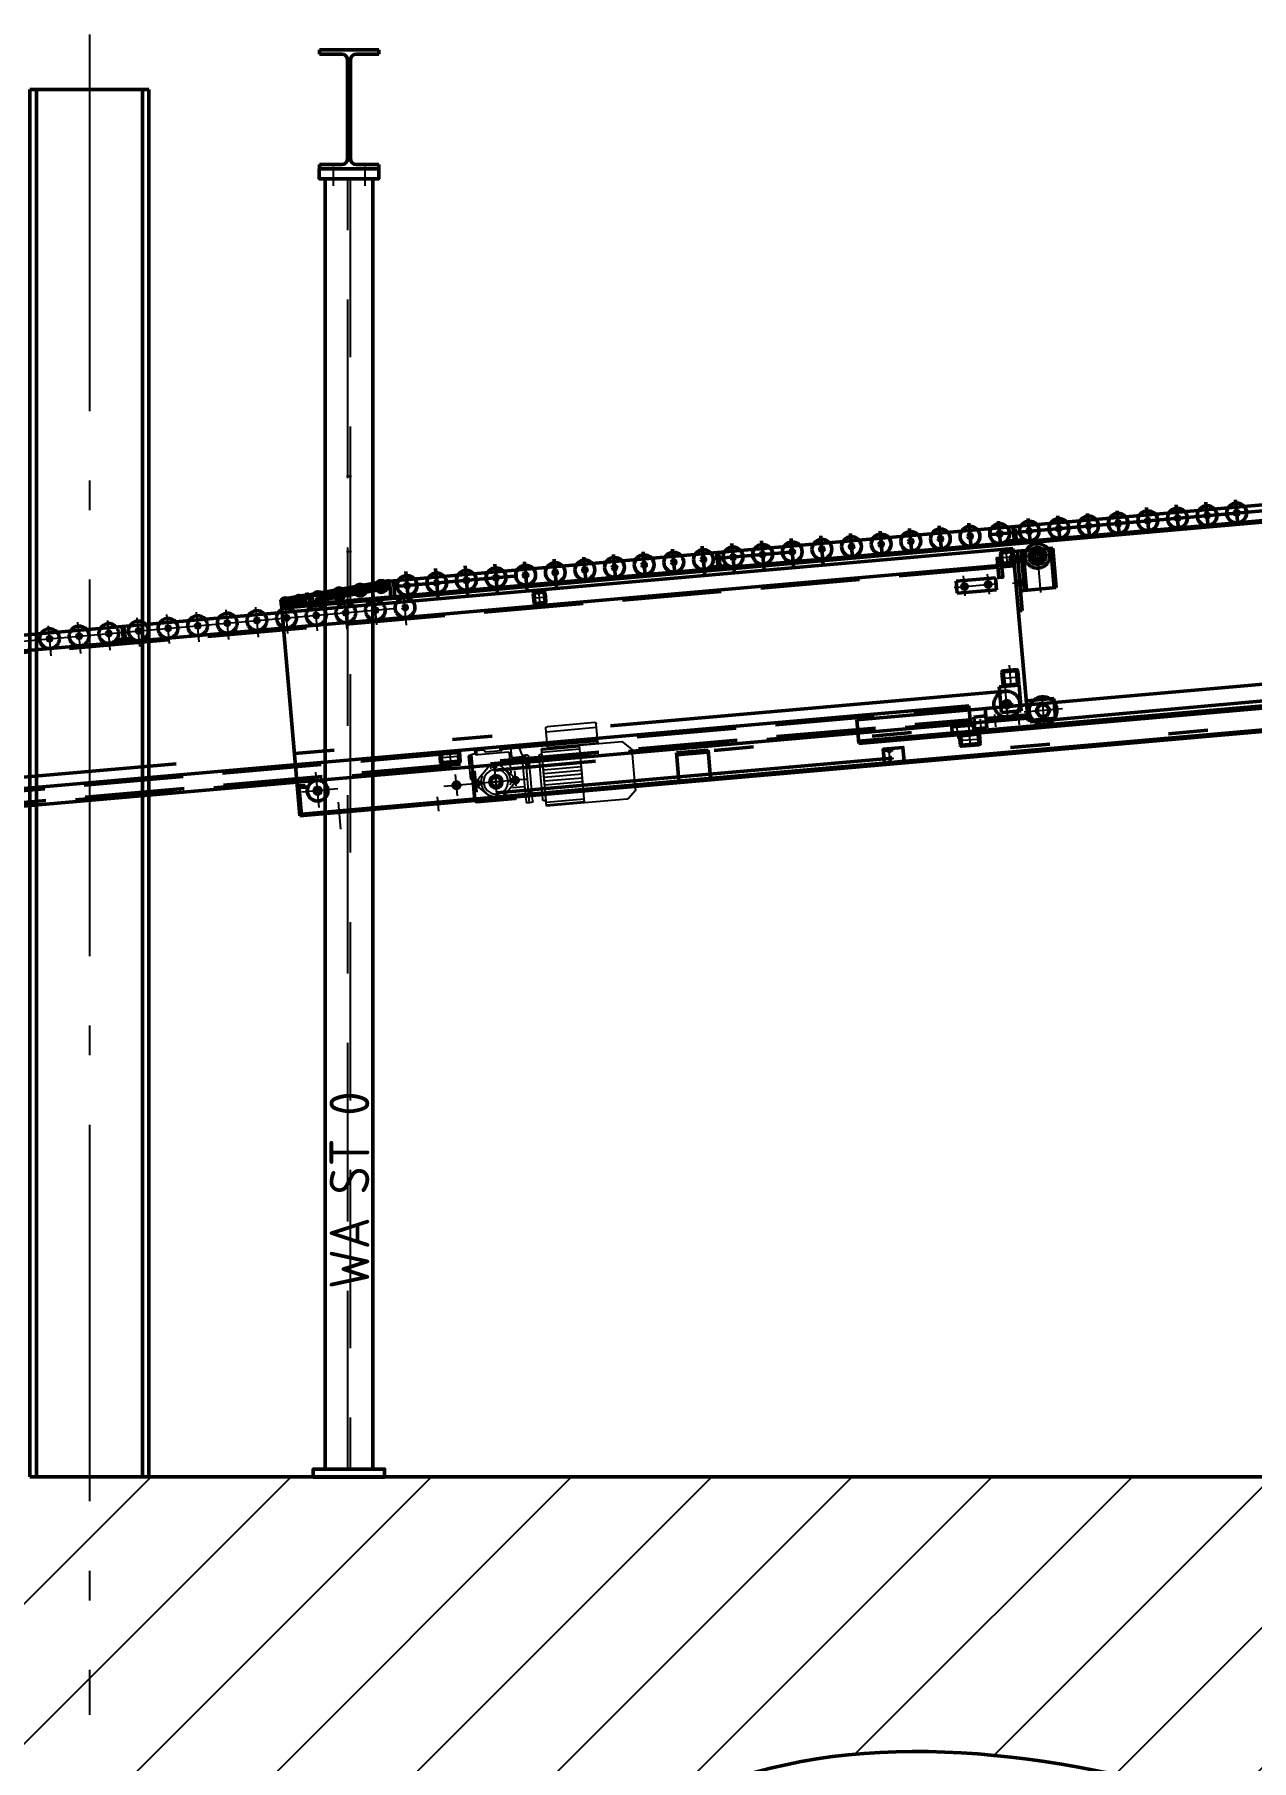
# Model space of a CAD drawing. Header units: millimetres. Extents: x 0 to 118800, y 79635 to 177025.
# Drawn here: x 60685 to 63754, y 97540 to 101894 of the extents above; entities that cross this region are included whole.
import ezdxf

# ---------------------------------------------------------------- set-up
doc = ezdxf.new("R2010")
doc.units = ezdxf.units.MM
doc.header["$LTSCALE"] = 200
for name, pattern in [('AM_DIN_F_W050', [6.25, 4.75, -1.5]), ('AM_DIN_F_W050x2', [3.125, 2.25, -0.875]), ('AM_DIN_G_W050', [13.75, 9.75, -1.5, 1, -1.5]), ('AM_DIN_G_W050x2', [6.875, 4.75, -0.875, 0.375, -0.875]), ('AM_ISO08W050x2', [9, 6, -0.75, 1.5, -0.75]), ('DASHDOTTED', [0.55, 0.25, -0.15, 0, -0.15]), ('DASHED', [0.4, 0.25, -0.15]), ('MITTELLINIE-KURZ', [11, 5, -2.5, 1, -2.5]), ('UMRISS-KURZ', [10.5, 5, -1.5, 0.5, -1.5, 0.5, -1.5]), ('VERDECKT-KURZ', [1.75, 1.25, -0.5])]:
    doc.linetypes.add(name, pattern=pattern)
for name, color, linetype, lineweight in [('AM_0', 7, 'Continuous', 50), ('AM_0N', 7, 'Continuous', 50), ('AM_3N', 6, 'AM_DIN_F_W050', 25), ('AM_7', 4, 'AM_DIN_G_W050', 25), ('AM_8', 1, 'Continuous', 25)]:
    doc.layers.add(name, color=color, linetype=linetype, lineweight=lineweight)
for name, color, linetype in [('DIN-SL35', 1, 'DASHED'), ('DIN-SP35', 1, 'DASHDOTTED'), ('DIN-VL70', 1, 'Continuous')]:
    doc.layers.add(name, color=color, linetype=linetype)
doc.styles.get("Standard").update_dxf_attribs({"font": 'ISOCP.SHX'})

# ---------------------------------------------------------------- blocks, each defined once
blk = doc.blocks.new('*U350')
at = {"layer": 'AM_0N'}
for p, q in [((60973.3, 101755.8), (60673.3, 101755.8)), ((60673.3, 101755.8), (60673.3, 98255.8)), ((60689.5, 101755.8), (60689.5, 98255.8)), ((60957.1, 101755.8), (60957.1, 98255.8)), ((60973.3, 98255.8), (60973.3, 101755.8)), ((60673.3, 98255.8), (60973.3, 98255.8))]:
    blk.add_line(p, q, dxfattribs=at)
blk = doc.blocks.new('*U865')
at = {"layer": 'AM_0N'}
for p, q in [((-59.8, 20), (-59.8, 3275)), ((-59.8, 3275), (60.2, 3275)), ((60.2, 3275), (60.2, 20)), ((60.2, 20), (-59.8, 20))]:
    blk.add_line(p, q, dxfattribs=at)
at = {"layer": 'AM_3N', "linetype": 'AM_DIN_F_W050x2'}
for p, q in [((-2.9, 20), (-2.9, 3275)), ((3.3, 3275), (3.3, 20))]:
    blk.add_line(p, q, dxfattribs=at)
blk = doc.blocks.new('WA ST0 seite')
at = {"layer": 'AM_0'}
for points in [[(-74.8, 3300), (75.2, 3300), (75.2, 3275), (-74.8, 3275)], [(-90, 0), (90, 0), (90, 20), (-90, 20)]]:
    blk.add_lwpolyline(points, close=True, dxfattribs=at)
at = {"layer": 'AM_7', "linetype": 'AM_DIN_G_W050x2'}
for p, q in [((-39.8, 3304.8), (-39.8, 3257.4)), ((40.2, 3304.8), (40.2, 3257.4)), ((6.3, 2523.8), (-5.9, 2523.8)), ((6.3, 2333.8), (-5.9, 2333.8))]:
    blk.add_line(p, q, dxfattribs=at)
at = {"layer": 'AM_0N'}
blk.add_blockref('*U865', (0, 0), dxfattribs=at)
at = {"layer": 'AM_0'}
blk.add_text('WA ST 0', height=100, rotation=90, dxfattribs=at).set_placement((51.2, 474.4))
blk = doc.blocks.new('*U366')
at = {"layer": 'AM_0N'}
for p, q in [((61403.2, 101855.3), (61553.2, 101855.3)), ((61403.2, 101844.6), (61403.2, 101855.3)), ((61459.6, 101844.6), (61403.2, 101844.6)), ((61553.2, 101844.6), (61496.7, 101844.6)), ((61553.2, 101855.3), (61553.2, 101844.6)), ((61474.6, 101581), (61474.6, 101829.6)), ((61481.7, 101829.6), (61481.7, 101581)), ((61403.2, 101566), (61459.6, 101566)), ((61403.2, 101555.3), (61403.2, 101566)), ((61403.2, 101555.3), (61553.2, 101555.3)), ((61496.7, 101566), (61553.2, 101566)), ((61553.2, 101566), (61553.2, 101555.3))]:
    blk.add_line(p, q, dxfattribs=at)
for centre, start, end in [((61459.6, 101829.6), 0, 90), ((61496.7, 101829.6), 90, 180), ((61459.6, 101581), 270, 0), ((61496.7, 101581), 180, 270)]:
    blk.add_arc(centre, 15, start, end, dxfattribs=at)
blk = doc.blocks.new('SA37TDT71D4B_2')
at = {"layer": 'DIN-SL35'}
for p, q in [((-88, 38.9), (-80, 38.9)), ((-88, 38.9), (-80, 38.9)), ((-88, 31.9), (-80, 31.9)), ((-88, 31.9), (-80, 31.9)), ((-80, 38.9), (-80, 38.9)), ((-80, 38.9), (-80, 38.9)), ((-80, 31.9), (-80, 31.9)), ((-80, 31.9), (-80, 31.9)), ((-88, -31.9), (-80, -31.9)), ((-88, -31.9), (-80, -31.9)), ((-88, -38.9), (-80, -38.9)), ((-88, -38.9), (-80, -38.9)), ((-80, -31.9), (-80, -31.9)), ((-80, -31.9), (-80, -31.9)), ((-80, -38.9), (-80, -38.9)), ((-80, -38.9), (-80, -38.9))]:
    blk.add_line(p, q, dxfattribs=at)
at = {"layer": 'DIN-SP35'}
for p, q in [((-88, 35.4), (-80, 35.4)), ((-88, 35.4), (-80, 35.4)), ((-80, 35.4), (-80, 35.4)), ((-80, 35.4), (-80, 35.4)), ((-43.5, 0), (-31.5, 0)), ((17, 0), (-17, 0)), ((0, 31.5), (0, 43.5)), ((0, 17), (0, -17)), ((31.5, 0), (43.5, 0)), ((-88, -35.4), (-80, -35.4)), ((-88, -35.4), (-80, -35.4)), ((-88, -35.4), (-80, -35.4)), ((-88, -35.4), (-80, -35.4)), ((-80, -35.4), (-80, -35.4)), ((-80, -35.4), (-80, -35.4)), ((-80, -35.4), (-80, -35.4)), ((-80, -35.4), (-80, -35.4)), ((0, -43.5), (0, -31.5))]:
    blk.add_line(p, q, dxfattribs=at)
blk.add_circle((0, 0), 37.5, dxfattribs=at)
for start, end in [(170.83, 189.17), (80.83, 99.17), (350.83, 9.17), (260.83, 279.17)]:
    blk.add_arc((0, 0), 37.5, start, end, dxfattribs=at)
at = {"layer": 'DIN-VL70'}
for p, q in [((-264.5, 77), (-264.5, 124)), ((-264.5, 114), (-137.5, 114)), ((-261.5, 127), (-140.5, 127)), ((-137.5, 77), (-137.5, 124)), ((-349, 0), (-349, 49.4)), ((-347.5, 53), (-329.5, 71)), ((-325.9, 72.5), (-218, 72.5)), ((-261.5, 74), (-140.5, 74)), ((-218, -72.5), (-218, 72.5)), ((-218, 72.5), (-218, 72.5)), ((-218, 72.5), (-217, 72.5)), ((-218, 0), (-218, 72.5)), ((-218, 69.5), (-122, 69.5)), ((-218, 63.5), (-122, 63.5)), ((-217, 72.5), (-217, 74)), ((-217, 74), (-145, 74)), ((-217, 72.5), (-145, 72.5)), ((-145, 72.5), (-145, 74)), ((-145, 72.5), (-122, 72.5)), ((-122, -72.5), (-122, 72.5)), ((-122, 0), (-122, 58.5)), ((-122, 58.5), (-117, 58.5)), ((-114, 43), (-114, 55.5)), ((-88, 43), (-88, 57)), ((-85, 60), (-80, 60)), ((-80, -60), (-80, 60)), ((-80, 60), (-73.9, 60)), ((-80, 40), (-80, 60)), ((-80, 60), (-80, 60)), ((-80, 60), (-80, 60)), ((-76, 47.9), (-76, 60)), ((-75.3, 46.1), (-72.7, 43.6)), ((-72, 56.6), (-47.5, 56.6)), ((-71.5, 61.9), (-66.1, 82)), ((-66.1, 82), (-21.5, 82)), ((-64.7, 80), (-47, 80)), ((-45, 59.1), (-45, 82)), ((-40, 18.6), (-40, 69.5)), ((-37.5, 72), (39, 72)), ((-21.5, 79.5), (-21.5, 82)), ((-19, 77), (19, 77)), ((21.5, 79.5), (21.5, 82)), ((21.5, 82), (45.9, 82)), ((39, 72), (43.4, 72)), ((41.5, 74.5), (41.5, 82)), ((45.9, 77.5), (45.9, 82)), ((45.9, 74.5), (45.9, 77.5)), ((47.7, 75.1), (63, 71)), ((54.7, -40.2), (54.8, 73.2)), ((56.9, 34.8), (56.9, 47.2)), ((57.6, 49), (58.3, 49.6)), ((59, 51.4), (59, 72.1)), ((63, 11), (63, 71)), ((-349, -49.4), (-349, 0)), ((-218, 28.5), (-122, 28.5)), ((-218, 19), (-122, 19)), ((-218, 9.5), (-122, 9.5)), ((-218, 0), (-122, 0)), ((-218, -72.5), (-218, 0)), ((-122, -58.5), (-122, 0)), ((-114, 0), (-114, 43)), ((-114, -43), (-114, 0)), ((-111, 40), (-91, 40)), ((-88, 0), (-88, 43)), ((-88, -43), (-88, 0)), ((-80, 0), (-80, 40)), ((-80, -40), (-80, 0)), ((-72, -44.5), (-72, 41.8)), ((-43.4, 11.1), (-11.1, 43.4)), ((11.1, 43.4), (43.4, 11.1)), ((57.6, 33), (58.3, 32.4)), ((59, 8.5), (59, 30.6)), ((59, -43), (59, 8.5)), ((61.5, 11), (63, 11)), ((-218, -9.5), (-122, -9.5)), ((-218, -19), (-122, -19)), ((-218, -28.5), (-122, -28.5)), ((-114, -55.5), (-114, -43)), ((-111, -40), (-91, -40)), ((-88, -57), (-88, -43)), ((-80, -60), (-80, -40)), ((-70.8, -45.8), (-64.2, -42)), ((-69.5, -18.6), (-40, -18.6)), ((-69.5, -42), (-64.2, -42)), ((-64.2, -42), (-52, -42)), ((-52, -42), (-45, -49)), ((-50.2, -37.7), (-44, -44)), ((-43.4, -11.1), (-11.1, -43.4)), ((-3, -9.5), (-3, -12.8)), ((-3, -12.8), (3, -12.8)), ((3, -12.8), (3, -9.5)), ((11.1, -43.4), (43.4, -11.1)), ((52, -44), (54, -42)), ((53, -49), (59, -43)), ((-347.5, -53), (-329.5, -71)), ((-325.9, -72.5), (-218, -72.5)), ((-218, -63.5), (-122, -63.5)), ((-218, -69.5), (-122, -69.5)), ((-218, -72.5), (-122, -72.5)), ((-122, -58.5), (-117, -58.5)), ((-85, -60), (-80, -60)), ((-80, -60), (-74.5, -60)), ((-72, -47.9), (-72, -44.5)), ((-72, -57.5), (-72, -47.9)), ((-45, -49), (53, -49)), ((-42.2, -44.7), (50.2, -44.8))]:
    blk.add_line(p, q, dxfattribs=at)
for centre, radius in [((-37.5, 0), 2.4), ((0, 0), 31), ((0, 0), 17.5), ((0, 37.5), 2.4), ((37.5, 0), 2.4), ((0, -37.5), 2.4)]:
    blk.add_circle(centre, radius, dxfattribs=at)
for centre, radius, start, end in [((-261.5, 124), 3, 90, 180), ((-140.5, 124), 3, 0, 90), ((-344, 49.4), 5, 135, 180), ((-325.9, 67.5), 5, 90, 135), ((-261.5, 77), 3, 180, 270), ((-140.5, 77), 3, 270, 0), ((-117, 55.5), 3, 0, 90), ((-85, 57), 3, 90, 180), ((-73.5, 47.9), 2.5, 180, 225), ((-73.9, 62.5), 2.5, 270, 345), ((-74.5, 41.8), 2.5, 0, 45), ((-64.7, 77.5), 2.5, 90, 165), ((-47.5, 59.1), 2.5, 270, 0), ((-47, 82), 2, 270, 0), ((-37.5, 69.5), 2.5, 90, 180), ((-19, 79.5), 2.5, 180, 270), ((0, 0), 44.8, 75.65, 104.35), ((19, 79.5), 2.5, 270, 0), ((39, 74.5), 2.5, 270, 0), ((43.4, 74.5), 2.5, 270, 0), ((48.4, 77.5), 2.5, 180, 255), ((59.4, 47.2), 2.5, 135, 180), ((56.5, 51.4), 2.5, 315, 0), ((-111, 43), 3, 180, 270), ((-91, 43), 3, 270, 0), ((0, 0), 44.8, 165.65, 194.35), ((-37.5, 0), 3, 195, 105), ((0, 0), 10, 287.46, 252.54), ((0, 37.5), 3, 105, 15), ((37.5, 0), 3, 15, 285), ((0, 0), 44.8, 345.65, 14.35), ((59.4, 34.8), 2.5, 180, 225), ((56.5, 30.6), 2.5, 0, 45), ((61.5, 8.5), 2.5, 90, 180), ((-111, -43), 3, 90, 180), ((-91, -43), 3, 0, 90), ((-69.5, -44.5), 2.5, 90, 180), ((0, 0), 44.8, 255.65, 284.35), ((0, -37.5), 3, 285, 195), ((52.3, -40.2), 2.5, 315, 0), ((-344, -49.4), 5, 180, 225), ((-325.9, -67.5), 5, 225, 270), ((-117, -55.5), 3, 270, 0), ((-85, -57), 3, 180, 270), ((-74.5, -57.5), 2.5, 270, 0), ((-69.5, -47.9), 2.5, 120, 180), ((-42.2, -42.3), 2.5, 225, 270), ((50.2, -42.2), 2.5, 270, 315)]:
    blk.add_arc(centre, radius, start, end, dxfattribs=at)
blk = doc.blocks.new('TRA03 se')
at = {"color": 7, "linetype": 'Continuous'}
for p, q in [((5, 570), (4728, 570)), ((4718, 570), (4718, 530)), ((4728, 571.2), (4728, 530)), ((4728, 571.2), (5005, 547)), ((0, 530), (3348.3, 530)), ((5005, 526), (5, 526)), ((3142, 535), (3130, 535)), ((3130, 535), (3130, 530)), ((3145, 565), (3150, 565)), ((3145, 538), (3145, 565)), ((3150, 565), (3150, 538)), ((3153, 535), (3164.7, 535)), ((3165, 535), (3165, 530)), ((5005, 530), (3348.3, 530)), ((3880, 535), (3880, 530)), ((3892, 535), (3880, 535)), ((3895, 538), (3895, 565)), ((3900, 565), (3900, 538)), ((3903, 535), (3914.7, 535)), ((3915, 535), (3915, 530)), ((4933.3, 532.8), (4933.3, 552.8)), ((4943.3, 552.8), (4933.3, 552.8)), ((4943.3, 532.8), (4933.3, 532.8)), ((4943.3, 532.8), (4943.3, 552.8)), ((5005, 547), (5005, 530)), ((5005, 0), (5005, 534.1)), ((3055, 507), (3055, 407)), ((3055, 507), (3145, 507)), ((3086, 496.2), (3095, 501.4)), ((3086, 485.8), (3086, 496.2)), ((3095, 480.6), (3086, 485.8)), ((3095, 501.4), (3104, 496.2)), ((3104, 485.8), (3095, 480.6)), ((3104, 496.2), (3104, 485.8)), ((3127.9, 491.9), (3129, 493)), ((3127.9, 482), (3127.9, 491.9)), ((3129, 481), (3127.9, 482)), ((3129, 481), (3129, 493)), ((3129, 493), (3154.4, 493)), ((3154.4, 481), (3129, 481)), ((3135, 507), (3135, 407)), ((3155, 507), (3145, 507)), ((3145, 357), (3145, 507)), ((3150.5, 481), (3150.5, 493)), ((3155, 85), (3155, 515)), ((3155, 515), (7751.7, 515)), ((3161.6, 497.4), (3155, 497.4)), ((3155, 493.6), (3155, 497.4)), ((3155, 493.6), (3155, 480.4)), ((3161.6, 492.2), (3155, 492.2)), ((3161.6, 481.8), (3155, 481.8)), ((3155, 476.6), (3155, 480.4)), ((3157, 504.6), (3157, 482.6)), ((3159, 504.6), (3159, 482.6)), ((3183, 508.6), (3161, 508.6)), ((3183, 506.6), (3161, 506.6)), ((3161, 480.6), (3183, 480.6)), ((3162.5, 479.2), (3162.5, 494.8)), ((3185, 482.6), (3185, 504.6)), ((3187, 482.6), (3187, 504.6)), ((4340, 506), (4340, 484)), ((4342, 506), (4342, 484)), ((4366, 510), (4344, 510)), ((4366, 508), (4344, 508)), ((4344, 482), (4366, 482)), ((4344, 480), (4366, 480)), ((4368, 484), (4368, 506)), ((4370, 484), (4370, 506)), ((5401, 482.9), (5390, 482.9)), ((5390, 482.9), (5390, 477.9)), ((5405, 486.9), (5405, 512.9)), ((5410, 512.9), (5405, 512.9)), ((5410, 486.9), (5410, 512.9)), ((5425, 482.9), (5414, 482.9)), ((5425, 482.9), (5425, 477.9)), ((3161.6, 476.6), (3155, 476.6)), ((3155, 475), (8015, 475)), ((3161, 478.6), (3183, 478.6)), ((3205, 445), (3205, 415)), ((3305, 445), (3205, 445)), ((3305, 445), (3305, 415)), ((5425, 477.9), (5390, 477.9)), ((3055, 407), (3145, 407)), ((3130, 434), (3135, 434)), ((3130, 420), (3135, 420)), ((3135, 432), (3155, 432)), ((3135, 422), (3155, 422)), ((3305, 415), (3205, 415)), ((3155, 357), (3145, 357)), ((3169.6, 206.8), (3169.6, 173.2)), ((3206.4, 210), (3172.8, 210)), ((3172.8, 205.2), (3172.8, 174.8)), ((3204.8, 206.8), (3174.4, 206.8)), ((3206.4, 174.8), (3206.4, 205.2)), ((3209.6, 173.2), (3209.6, 206.8)), ((3169.6, 170), (3219.6, 170)), ((3169.6, 105), (3169.6, 170)), ((3174.4, 173.2), (3204.8, 173.2)), ((3219.6, 105), (3219.6, 170)), ((95, 119), (3585, 119)), ((3085, 129), (3085, 79)), ((3155, 129), (3085, 129)), ((3106.3, 116), (3097.7, 101)), ((3097.7, 101), (3106.3, 86)), ((3123.7, 116), (3106.3, 116)), ((3132.3, 101), (3123.7, 116)), ((3123.7, 86), (3132.3, 101)), ((3260, 119), (3155, 119)), ((3260, 89), (3155, 89)), ((3169.6, 105), (3219.6, 105)), ((3260, 89), (3260, 119)), ((3290, 100), (3260, 100)), ((3260, 89), (3260, 70)), ((3290, 100), (3290, 70)), ((3300, 85), (3300, 129)), ((3300, 129), (6031.8, 129)), ((3585, 119), (3585, 59)), ((4590, 125.8), (4590, 102.2)), ((4593.2, 124.2), (4593.2, 103.8)), ((4593.2, 99), (4636.8, 99)), ((4635.2, 125.8), (4594.8, 125.8)), ((4594.8, 102.2), (4635.2, 102.2)), ((4636.8, 103.8), (4636.8, 124.2)), ((4640, 102.2), (4640, 125.8)), ((95, 65), (3585, 65)), ((95, 59), (3585, 59)), ((3155, 79), (3085, 79)), ((3106.3, 86), (3123.7, 86)), ((3155, 85), (3155, 79)), ((7032.3, 85), (3155, 85)), ((3290, 70), (3260, 70)), ((3280, 55.8), (3280, 32.2)), ((3283.2, 54.2), (3283.2, 33.8)), ((3325.2, 55.8), (3284.8, 55.8)), ((3293, 80), (3348, 80)), ((3293, 80), (3293, 65)), ((3326.8, 33.8), (3326.8, 54.2)), ((3330, 32.2), (3330, 55.8)), ((3965, 75), (4045, 75)), ((3965, 5), (3965, 75)), ((3965, 70), (4045, 70)), ((4045, 5), (4045, 75)), ((5000, 75), (4985, 75)), ((4985, 75), (4985, 71)), ((4999, 71), (4985, 71)), ((5001, 69), (5001, 0)), ((0, 0), (5005, 0)), ((5, 4), (5001, 4)), ((3283.2, 29), (3326.8, 29)), ((3284.8, 32.2), (3325.2, 32.2)), ((3975, 0), (3975, 4)), ((4035, 0), (4035, 4)), ((4941, 4), (4941, 0))]:
    blk.add_line(p, q, dxfattribs=at)
at = {"color": 4, "linetype": 'MITTELLINIE-KURZ'}
for p, q in [((2585, 588.6), (2585, 526)), ((2660, 588.6), (2660, 526)), ((2735, 588.6), (2735, 526)), ((2810, 588.6), (2810, 526)), ((2885, 586.7), (2885, 526)), ((2960, 586.7), (2960, 526)), ((3035, 586.7), (3035, 526)), ((3110, 586.7), (3110, 526)), ((3185, 586.7), (3185, 526)), ((3260, 588), (3260, 526)), ((3335, 588), (3335, 526)), ((3410, 588), (3410, 526)), ((3485, 588), (3485, 526)), ((3560, 588), (3560, 526)), ((3635, 589.1), (3635, 515)), ((3710, 589.1), (3710, 515)), ((3785, 589.1), (3785, 515)), ((3860, 589.1), (3860, 515)), ((3935, 589.1), (3935, 515)), ((4010, 587.8), (4010, 526)), ((4085, 587.8), (4085, 526)), ((4160, 587.8), (4160, 526)), ((4235, 587.8), (4235, 526)), ((4310, 589.1), (4310, 515)), ((4385, 589.1), (4385, 515)), ((4460, 589.1), (4460, 515)), ((4535, 591.5), (4535, 515)), ((4610, 591.5), (4610, 515)), ((4685, 590.2), (4685, 515)), ((4748.7, 543.3), (4751.3, 573.2)), ((4802.5, 538.6), (4805.1, 568.5)), ((5, 555), (4714.5, 555)), ((3147.5, 530), (3147.5, 565)), ((3897.5, 530), (3897.5, 565)), ((4733.6, 559.7), (4909.6, 544.3)), ((4856.3, 533.9), (4858.9, 563.8)), ((4910.1, 529.2), (4912.7, 559.1)), ((4923.7, 547), (5005, 539.9)), ((4938.3, 543.5), (4938.3, 559.4)), ((4959.2, 532.2), (4961, 553.8)), ((4994, 529.1), (4995.9, 550.8))]:
    blk.add_line(p, q, dxfattribs=at)
at = {"color": 6, "linetype": 'VERDECKT-KURZ'}
for p, q in [((4728, 567.7), (4933.3, 549.7)), ((4728, 552.6), (4933.3, 534.7)), ((4943.3, 552.8), (5000.7, 547.8)), ((4943.3, 537.8), (4999.4, 532.9)), ((5004.8, 537.4), (5005.2, 542.4)), ((3060, 507), (3060, 407)), ((3130, 507), (3130, 407)), ((3155, 471), (3187, 471)), ((3197, 471), (8015, 471)), ((3260, 94), (3155, 94)), ((7640, 124), (3300, 124)), ((7640, 94), (3300, 94)), ((8015, 89), (3300, 89))]:
    blk.add_line(p, q, dxfattribs=at)
at = {"color": 7, "linetype": 'VERDECKT-KURZ'}
for p, q in [((3130, 494), (3135, 494)), ((3130, 480), (3135, 480)), ((3135, 493), (3145, 493)), ((3135, 492), (3145, 492)), ((3135, 482), (3145, 482)), ((3135, 481), (3145, 481))]:
    blk.add_line(p, q, dxfattribs=at)
at = {"color": 2, "linetype": 'UMRISS-KURZ'}
for p, q in [((3204.6, 157.7), (7320, 157.7)), ((50, 82.6), (4505, 72)), ((4505, 14), (50, 17.4))]:
    blk.add_line(p, q, dxfattribs=at)
at = {"linetype": 'Continuous'}
blk.add_lwpolyline([(3187, 493.6), (3197, 493.6), (3197, 445), (3187, 445)], close=True, dxfattribs=at)
blk.add_lwpolyline([(3475, 4), (3525, 4), (3525, 39), (3475, 39)], close=True)
at = {"color": 7, "linetype": 'Continuous'}
for centre, radius in [((2585, 555), 25), ((2660, 555), 25), ((2735, 555), 25), ((2810, 555), 25), ((2885, 555), 25), ((2960, 555), 25), ((3035, 555), 25), ((3110, 555), 25), ((3185, 555), 25), ((3260, 555), 25), ((3335, 555), 25), ((3410, 555), 25), ((3485, 555), 25), ((3560, 555), 25), ((3635, 555), 25), ((3710, 555), 25), ((3785, 555), 25), ((3860, 555), 25), ((3935, 555), 25), ((4010, 555), 25), ((4085, 555), 25), ((4160, 555), 25), ((4235, 555), 25), ((4310, 555), 25), ((4385, 555), 25), ((4460, 555), 25), ((4535, 555), 25), ((4610, 555), 25), ((4685, 555), 25), ((4750, 558.3), 15), ((4803.8, 553.6), 15), ((2585, 555), 5.5), ((2660, 555), 5.5), ((2735, 555), 5.5), ((2810, 555), 5.5), ((2885, 555), 5.5), ((2960, 555), 5.5), ((3035, 555), 5.5), ((3110, 555), 5.5), ((3185, 555), 5.5), ((3260, 555), 5.5), ((3335, 555), 5.5), ((3410, 555), 5.5), ((3485, 555), 5.5), ((3560, 555), 5.5), ((3635, 555), 5.5), ((3710, 555), 5.5), ((3785, 555), 5.5), ((3860, 555), 5.5), ((3935, 555), 5.5), ((4010, 555), 5.5), ((4085, 555), 5.5), ((4160, 555), 5.5), ((4235, 555), 5.5), ((4310, 555), 5.5), ((4385, 555), 5.5), ((4460, 555), 5.5), ((4535, 555), 5.5), ((4610, 555), 5), ((4685, 555), 5.5), ((4685, 555), 5), ((4750, 558.3), 4.25), ((4803.8, 553.6), 4.25), ((4857.6, 548.8), 15), ((4857.6, 548.8), 4.25), ((4911.4, 544.1), 15), ((4911.4, 544.1), 4.25), ((4960.2, 543.8), 10), ((4960.2, 543.8), 4.25), ((4995, 540.8), 10), ((4995, 540.8), 4.25), ((3095, 491), 13), ((3095, 491), 9), ((4695, 500), 5.5), ((4770, 500), 5.5), ((4845, 500), 5.5), ((4920, 500), 5.5), ((4995, 500), 5.5), ((5070, 500), 5.5), ((5145, 500), 5.5), ((5220, 500), 5.5), ((5295, 500), 5.5), ((5370, 500), 5.5), ((5445, 500), 5.5), ((5520, 500), 5.5), ((5595, 500), 5.5), ((3225, 430), 6.5), ((3225, 430), 6), ((3285, 430), 6.5), ((3285, 430), 6), ((3204.6, 125), 9), ((3115, 101), 15), ((4455.5, 42.3), 6.5), ((4505, 42.3), 15), ((4554.5, 42.3), 6.5), ((4605, 42.2), 8.25), ((4955, 59), 26), ((4955, 59), 8.5)]:
    blk.add_circle(centre, radius, dxfattribs=at)
at = {"color": 6, "linetype": 'VERDECKT-KURZ'}
blk.add_circle((3095, 491), 15, dxfattribs=at)
at = {"color": 2, "linetype": 'UMRISS-KURZ'}
blk.add_circle((3204.6, 125), 32.7, dxfattribs=at)
for centre in [(3510, 34), (3510, 14)]:
    blk.add_circle(centre, 2)
at = {"color": 7, "linetype": 'Continuous'}
for centre, radius, start, end in [((3142, 538), 3, 270, 0), ((3153, 538), 3, 180, 270), ((3892, 538), 3, 270, 0), ((3903, 538), 3, 180, 270), ((4695, 500.1), 25, 36.6, 143.4001), ((4770, 500.1), 25, 36.6, 143.4), ((4845, 500.1), 25, 36.6, 143.4), ((4920, 500.1), 25, 36.6001, 143.3999), ((4995, 500.1), 25, 36.6001, 143.3999), ((5070, 500.1), 25, 36.6002, 143.3998), ((5145, 500.1), 25, 36.6002, 143.3998), ((5220, 500.1), 25, 36.6003, 143.3998), ((5295, 500.1), 25, 36.6003, 143.3997), ((5370, 500.1), 25, 36.6004, 143.3997), ((5445, 500.1), 25, 36.6004, 143.3996), ((5520, 500.1), 25, 36.6005, 143.3996), ((5595, 500.1), 25, 36.6005, 143.3995), ((3095, 491), 31, 31.073, 148.927), ((3095, 491), 21, 49.6324, 130.3676), ((3154.4, 493.6), 0.6, 270, 0), ((3154.4, 480.4), 0.6, 0, 90), ((3161, 504.6), 4, 90, 180), ((3161, 482.6), 4, 180, 270), ((3161, 504.6), 2, 90, 180), ((3161, 482.6), 2, 180, 270), ((3158.3, 494.8), 4.2, 0, 38.2132), ((3158.3, 494.8), 4.2, 321.7868, 0), ((3147.1, 487), 15.4, 340.3471, 19.6529), ((3158.3, 479.2), 4.2, 0, 38.2132), ((3158.3, 479.2), 4.2, 321.7868, 0), ((3183, 504.6), 4, 0, 90), ((3183, 504.6), 2, 0, 90), ((3183, 482.6), 2, 270, 0), ((3183, 482.6), 4, 270, 0), ((4344, 506), 4, 90, 180), ((4344, 484), 4, 180, 270), ((4344, 506), 2, 90, 180), ((4344, 484), 2, 180, 270), ((4366, 506), 4, 0, 90), ((4366, 506), 2, 0, 90), ((4366, 484), 2, 270, 0), ((4366, 484), 4, 270, 0), ((5401, 486.9), 4, 270, 0), ((5414, 486.9), 4, 180, 270), ((3172.8, 206.8), 3.2, 90, 180), ((3174.4, 205.2), 1.6, 90, 180), ((3174.4, 174.8), 1.6, 180, 270), ((3204.8, 205.2), 1.6, 0, 90), ((3204.8, 174.8), 1.6, 270, 0), ((3206.4, 206.8), 3.2, 0, 90), ((3115, 101), 35, 53.1301, 126.8699), ((3172.8, 173.2), 3.2, 180, 270), ((3206.4, 173.2), 3.2, 270, 0), ((3115, 101), 35, 148.9988, 321.0552), ((4593.2, 125.8), 3.2, 90, 180), ((4593.2, 102.2), 3.2, 180, 270), ((4594.8, 124.2), 1.6, 90, 180), ((4594.8, 103.8), 1.6, 180, 270), ((4635.2, 124.2), 1.6, 0, 90), ((4635.2, 103.8), 1.6, 270, 0), ((4636.8, 125.8), 3.2, 0, 90), ((4636.8, 102.2), 3.2, 270, 0), ((3283.2, 55.8), 3.2, 90, 180), ((3284.8, 54.2), 1.6, 90, 180), ((3325.2, 54.2), 1.6, 0, 90), ((3326.8, 55.8), 3.2, 0, 90), ((4999, 69), 2, 0, 90), ((5000, 70), 5, 0, 90), ((3283.2, 32.2), 3.2, 180, 270), ((3284.8, 33.8), 1.6, 180, 270), ((3325.2, 33.8), 1.6, 270, 0), ((3326.8, 32.2), 3.2, 270, 0)]:
    blk.add_arc(centre, radius, start, end, dxfattribs=at)
at = {"color": 6, "linetype": 'VERDECKT-KURZ'}
for centre, radius, start, end in [((4999.8, 537.9), 5, 264.9979, 354.9979), ((5000.2, 542.8), 5, 354.9979, 84.9979), ((3095, 491), 31, 148.927, 31.0729), ((3095, 491), 21, 130.3676, 49.6324), ((3115, 101), 35, 126.8699, 148.9988), ((3115, 101), 35, 321.0552, 53.1301)]:
    blk.add_arc(centre, radius, start, end, dxfattribs=at)
at = {"color": 6, "linetype": 'UMRISS-KURZ'}
for centre in [(4695, 500), (4770.1, 500), (4845.1, 500), (4920.1, 500), (4995.1, 500), (5070.1, 500), (5145.1, 500), (5220.1, 500), (5295.1, 500), (5370.1, 500)]:
    blk.add_arc(centre, 25, 143.132, 36.868, dxfattribs=at)
at = {"color": 1, "linetype": 'UMRISS-KURZ'}
for centre in [(5445.1, 500), (5520.1, 500), (5595.1, 500)]:
    blk.add_arc(centre, 25, 143.132, 36.868, dxfattribs=at)
at = {"layer": 'AM_0'}
for p, q in [((3895, 565), (3900, 565)), ((3348, 80), (3348, 65))]:
    blk.add_line(p, q, dxfattribs=at)
at = {"layer": 'AM_0', "color": 3}
for centre in [(3510, 34), (3510, 14)]:
    blk.add_circle(centre, 2.5, dxfattribs=at)
at = {"layer": 'AM_7', "linetype": 'AM_ISO08W050x2'}
for p, q in [((3095, 527.5), (3095, 398.5)), ((4695, 455.8), (4695, 533.5)), ((4770, 462.7), (4770, 537.3)), ((4845, 458.9), (4845, 534)), ((4920, 460.8), (4920, 534.7)), ((4995, 460.8), (4995, 541.8)), ((5070, 458.2), (5070, 534)), ((5145, 458.9), (5145, 534)), ((5220, 459.5), (5220, 534.7)), ((5295, 461.4), (5295, 535.3)), ((5370, 460.2), (5370, 533.4)), ((5445, 457.6), (5445, 532.7)), ((5520, 456.3), (5520, 535.3)), ((5595, 456.9), (5595, 532.7)), ((3055, 491), (3126, 491)), ((3127.9, 487), (3168.4, 487)), ((3155, 493.6), (3189, 493.6)), ((3172, 476.6), (3172, 510.6)), ((4338, 495), (4372, 495)), ((4355, 478), (4355, 512)), ((7725.1, 500), (4678.1, 500)), ((3225, 456), (3225, 405.3)), ((3285, 406.3), (3285, 457)), ((3126.6, 427), (3163.4, 427)), ((3311.2, 430), (3200.5, 430)), ((3189.6, 170), (3189.6, 222.4)), ((3166.4, 190), (3212.8, 190)), ((3115, 136), (3115, 66)), ((3204.6, 91), (3204.6, 170)), ((4615, 132.2), (4615, 85)), ((3065.3, 101), (3162.7, 101)), ((3177.5, 70.2), (3177.5, 100.9)), ((3222.3, 125), (3188.5, 125)), ((3237.5, 101.5), (3237.5, 70.9)), ((3275, 93), (3275, 60.8)), ((4505, 12.4), (4505, 92.2)), ((4586.8, 114), (4643.2, 114)), ((4955, 16.4), (4955, 105.7)), ((3333.2, 44), (3276.8, 44)), ((3305, 29), (3305, 62.2)), ((3305.5, 83.3), (3305.5, 49.7)), ((3335.5, 84.7), (3335.5, 49.7)), ((4455.5, 27.5), (4455.5, 65.9)), ((4554.5, 20.3), (4554.5, 74.5)), ((4605, 15.3), (4605, 69.4)), ((4904.2, 59), (4995.2, 59)), ((4424.9, 42.3), (4637.1, 42.3)), ((4655, -18.9), (4655, 17.6)), ((4905, -42.3), (4905, 25.7))]:
    blk.add_line(p, q, dxfattribs=at)
at = {"layer": 'AM_7', "linetype": 'AM_DIN_G_W050x2'}
for p, q in [((3521.4, 34), (3500, 34)), ((3521.4, 14), (3500, 14)), ((3510, 4), (3510, 39))]:
    blk.add_line(p, q, dxfattribs=at)
at = {"linetype": 'Continuous'}
blk.add_blockref('SA37TDT71D4B_2', (4505, 42.3), dxfattribs=at)

msp = doc.modelspace()

# ---------------------------------------------------------------- hatches: boundary and pattern name
at = {"layer": 'AM_8'}
h = msp.add_hatch(dxfattribs=at)
h.set_pattern_fill('_USER', color=256, scale=250, angle=45, style=0, pattern_type=0)
h.set_pattern_definition([(45, (0, 71218.19), (-176.7767, 176.7767), [])])
edge = h.paths.add_edge_path()
edge.add_spline(control_points=[(52506.3, 97505.8), (53025, 96984.8), (54006.9, 95998.6), (56306.6, 97915.4), (58445.1, 95196), (60988, 96241.9), (62629, 98123.2), (65406.3, 96536.6), (68907.8, 97046.8), (71375.6, 97808.4), (72825.5, 98255.8)], knot_values=[0, 0, 0, 0, 1902.313772, 3600.69156, 7084.878528, 9203.002601, 11035.218845, 13881.063392, 17072.115979, 21616.931395, 21616.931395, 21616.931395, 21616.931395], degree=3, periodic=0)
edge.add_line((60973.3, 98255.8), (72825.5, 98255.8))
edge.add_line((60473.3, 97505.8), (52506.3, 97505.8))
edge.add_line((60473.3, 97505.8), (60473.3, 98255.8))

# ---------------------------------------------------------------- linework, layer by layer
at = {"layer": 'AM_0'}
msp.add_line((60973.3, 98255.8), (72825.5, 98255.8), dxfattribs=at)
msp.add_line((60973.3, 98255.8), (72825.5, 98255.8), dxfattribs=at)
msp.add_line((60973.3, 98255.8), (72825.5, 98255.8), dxfattribs=at)
msp.add_spline([(52506.3, 97755.8), (54114.6, 96489.9), (55709.3, 97074.4), (58951.7, 95799.2), (60971.6, 96436.8), (62464.2, 97499.3), (65254.9, 96941.4), (68444.2, 97047.7), (72825.5, 98255.8)], degree=3, dxfattribs=at)
at = {"layer": 'AM_7', "linetype": 'AM_DIN_G_W050x2'}
msp.add_line((60823.3, 101894.1), (60823.3, 97655.8), dxfattribs=at)

# ---------------------------------------------------------------- block references
at = {"layer": 'AM_0'}
msp.add_blockref('WA ST0 seite', (61477.9, 98255.3), dxfattribs=at)
at = {"layer": 'AM_0', "xscale": -1, "rotation": 4.999999999999999}
msp.add_blockref('TRA03 se', (66340.1, 100359.6), dxfattribs=at)
at = {"layer": 'AM_0N'}
for name in ['*U366', '*U350']:
    msp.add_blockref(name, (0, 0), dxfattribs=at)

doc.saveas('drawing.dxf')
